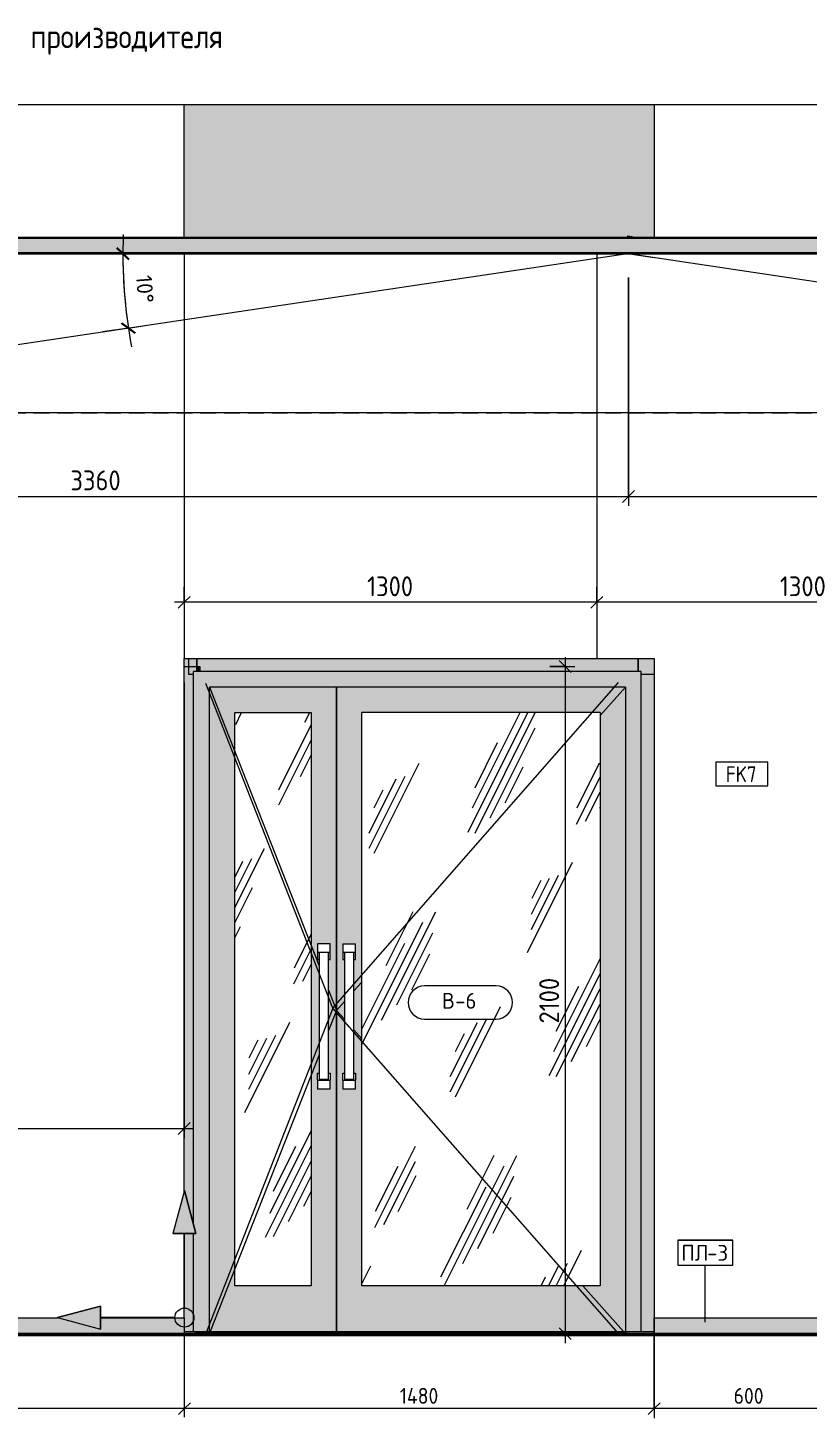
# Model space of a CAD drawing. Header units: millimetres. Extents: x 35124 to 170704, y -1987 to 12522.
# Drawn here: x 109980 to 112434, y 8134 to 12511 of the extents above; entities that cross this region are included whole.
import ezdxf

# ---------------------------------------------------------------- set-up
doc = ezdxf.new("R2010")
doc.units = ezdxf.units.MM
doc.linetypes.add('ADSK_Штрих_ш2 п1', pattern=[75, 50, -25])
for name, color, linetype, lineweight in [('A-ANNO-DIMS', 7, 'Continuous', 9), ('A-ANNO-DIMS-25', 7, 'Continuous', 9), ('A-CLNG', 7, 'Continuous', 9), ('A-DETL', 7, 'Continuous', 9), ('A-DETL-1', 7, 'ADSK_Штрих_ш2 п1', 9), ('A-DETL-GENF', 7, 'Continuous', 9), ('A-DOOR', 7, 'Continuous', 9), ('A-DOOR-IDEN', 7, 'Continuous', 9), ('A-FLOR', 7, 'Continuous', 9), ('A-GENM', 7, 'Continuous', 9), ('A-GENM-IDEN', 7, 'Continuous', 9), ('A-GLAZ-CWMG', 7, 'Continuous', 9), ('A-WALL-IDEN', 7, 'Continuous', 9), ('A-WALL-PATT', 7, 'Continuous', 9), ('G-ANNO-TEXT', 7, 'Continuous', 9), ('I-WALL', 7, 'Continuous', 9), ('Ограждение', 7, 'Continuous', 9), ('Поручни', 7, 'Continuous', 9)]:
    doc.layers.add(name, color=color, linetype=linetype, lineweight=lineweight)
for name, color, linetype, lineweight, true_color in [('A-CLNG-1', 7, 'Continuous', 9, 0x787878), ('A-CLNG-FNSH-1', 7, 'Continuous', 30, 0x3c3c3c), ('A-DOOR-GLAZ', 7, 'Continuous', 9, 0x8080ff), ('A-FLOR-FNSH-1', 7, 'Continuous', 30, 0x3c3c3c)]:
    doc.layers.add(name, color=color, linetype=linetype, lineweight=lineweight, true_color=true_color)
doc.styles.add('GOST Common_1', font='GOST_Common.ttf', dxfattribs={"height": 50})
doc.styles.add('GOST Common_2', font='GOST_Common.ttf', dxfattribs={"width": 0.9, "height": 50})
doc.styles.add('GOST Common_4', font='GOST_Common.ttf', dxfattribs={"width": 0.9, "height": 75})
doc.styles.add('ISOCPEUR_1', font='isocpeur.ttf', dxfattribs={"width": 0.9, "height": 62.5})
doc.styles.add('ISOCPEUR_2', font='isocpeur.ttf', dxfattribs={"width": 0.9, "height": 50})
doc.styles.add('ISOCPEUR_3', font='isocpeur.ttf', dxfattribs={"height": 50})
doc.dimstyles.new('ISO-2_0_0_9К_Средний_округл2', dxfattribs={"dimscale": 304.8, "dimtxt": 49.799059, "dimasz": 0.123031, "dimexe": 0.098425, "dimexo": 0, "dimgap": 0, "dimtad": 1, "dimdec": 0, "dimrnd": 10, "dimzin": 0, "dimdsep": 46, "dimtxsty": 'ISOCPEUR_2', "dimblk1": 'OBLIQUE', "dimblk2": 'OBLIQUE', "dimsah": 1, "dimcen": 0.09, "dimdle": 0.098425, "dimazin": 0, "dimtfac": 1, "dimtdec": 4, "dimtix": 1, "dimtmove": 0, "dimatfit": 3, "dimfxl": 1, "dimtvp": 1, "dimtolj": 1, "dimtzin": 0, "dimarcsym": 2})
doc.dimstyles.new('ISO-2_0_1_0K__СРЕДНИЙ', dxfattribs={"dimscale": 304.8, "dimtxt": 49.799059, "dimasz": 0.123031, "dimexe": 0.19685, "dimexo": 0.123031, "dimgap": 0.082021, "dimtad": 1, "dimdec": 3, "dimrnd": 0.001, "dimdsep": 46, "dimtxsty": 'ISOCPEUR_3', "dimblk1": 'OBLIQUE', "dimblk2": 'OBLIQUE', "dimsah": 1, "dimcen": 0.09, "dimdle": 0.19685, "dimadec": 0, "dimazin": 0, "dimtfac": 1, "dimtdec": 4, "dimtix": 1, "dimtmove": 0, "dimatfit": 3, "dimfxl": 1, "dimtvp": 1, "dimtolj": 1, "dimtzin": 0, "dimarcsym": 2})
doc.dimstyles.new('ISO-2_0_1_0K__СРЕДНИЙ_1', dxfattribs={"dimscale": 304.8, "dimtxt": 49.799059, "dimasz": 0.123031, "dimexe": 0.19685, "dimexo": 0.123031, "dimgap": 0.082021, "dimtad": 1, "dimdec": 3, "dimrnd": 0.001, "dimdsep": 46, "dimtxsty": 'ISOCPEUR_3', "dimblk1": 'OBLIQUE', "dimblk2": 'OBLIQUE', "dimsah": 1, "dimcen": 0.09, "dimdle": 0.19685, "dimadec": 0, "dimazin": 0, "dimtfac": 1, "dimtdec": 4, "dimtix": 1, "dimtmove": 0, "dimatfit": 3, "dimfxl": 1, "dimtvp": 1, "dimtolj": 1, "dimtzin": 0, "dimarcsym": 2})
doc.dimstyles.new('ISO-2_5_0_9К_БОЛЬШОЙ_1', dxfattribs={"dimscale": 304.8, "dimtxt": 62.248823, "dimasz": 0.123031, "dimexe": 0.098425, "dimexo": 0.246063, "dimgap": 0, "dimtad": 1, "dimdec": 0, "dimrnd": 10, "dimzin": 0, "dimdsep": 46, "dimtxsty": 'ISOCPEUR_1', "dimblk1": 'OBLIQUE', "dimblk2": 'OBLIQUE', "dimsah": 1, "dimcen": 0.09, "dimdle": 0.098425, "dimazin": 0, "dimtfac": 1, "dimtdec": 4, "dimtix": 1, "dimtmove": 0, "dimatfit": 3, "dimfxl": 1, "dimtvp": 1, "dimtolj": 1, "dimtzin": 0, "dimarcsym": 2})
pattern_1 = [(0, (115672, 8248.8), (0, 3050), []), (90, (115671.9, 8248.8), (-1300, 8e-14), [])]
pattern_2 = [(63.435, (63.5, 31.75), (-255.5833, 766.7475), [317.5, -190.5, 317.5, -190.5, -403.903]), (63.435, (63.5, 31.75), (-255.5833, 766.7475), [-1016, 127, -276.903]), (63.435, (47.6, 47.6), (-255.5833, 766.7475), [254, -317.5, 190.5, -190.5, -467.403]), (63.435, (47.6, 47.6), (-255.5833, 766.7475), [-952.5, 222.25, -245.153]), (63.435, (47.6, 95.25), (-255.5833, 766.7475), [190.5, -381, 127, -190.5, -530.903]), (63.435, (47.6, 95.25), (-255.5833, 766.7475), [-889, 285.75, -245.153]), (63.435, (95.25, 47.6), (-255.5833, 766.7475), [190.5, -381, 158.75, -6404.653]), (63.435, (142.9, 95.25), (-255.5833, 766.7475), [95.25, -476.25, 63.5, -6499.903]), (63.435, (63.5, 174.6), (-255.5833, 766.7475), [63.5, -476.25, 63.5, -254, -562.653]), (63.435, (63.5, 174.6), (-255.5833, 766.7475), [-857.25, 158.75, -403.903]), (63.435, (349.25, 127), (-255.5833, 766.7475), [317.5, -476.25, 381, -251.503]), (63.435, (349.25, 79.4), (-255.5833, 766.7475), [444.5, -317.5, 476.25, -188.003]), (63.435, (381, 95.25), (-255.5833, 766.7475), [508, -254, 381, -276.903]), (63.435, (428.6, 142.9), (-255.5833, 766.7475), [317.5, -444.5, 254, -403.903]), (63.435, (381, 238.1), (-255.5833, 766.7475), [158.75, -635, 190.5, -435.653]), (63.435, (476.25, 190.5), (-255.5833, 766.7475), [127, -635, 127, -530.903])]

# ---------------------------------------------------------------- blocks, each defined once
blk = doc.blocks.new('Прямоугольный импост - Импост структурный с накладкой - 160мм Темный-33326475-Развертка 3_19-1')
at = {"layer": 'A-GLAZ-CWMG'}
blk.add_hatch(color=256, dxfattribs=at).paths.add_polyline_path([(68794, 10485), (68804, 10485), (68804, 10500), (68794, 10500)])
for p, q in [((68754, 10500), (68804, 10500)), ((68804, 10500), (68804, 10485))]:
    blk.add_line(p, q, dxfattribs=at)
blk = doc.blocks.new('Дверь_Витражная_остекление_ - ВВ-6 остекление-32274838-Развертка 3_19-1')
at = {"layer": 'A-DOOR'}
blk.add_hatch(color=256, dxfattribs=at).paths.add_polyline_path([(70184, 8406.3), (70194, 8406.3), (70194, 10485), (68784, 10485), (68784, 8742), (68791.2, 8715), (68784, 8715), (68784.2, 8406.3), (68834, 8406.3), (68834, 10435), (70144, 10435), (70144, 8406.3)])
h = blk.add_hatch(color=256, dxfattribs=at)
h.paths.add_polyline_path([(69220.5, 8406.3), (69234, 8406.3), (69234, 10435), (68834, 10435), (68834, 8406.3), (69165.4, 8406.3)])
h.paths.add_polyline_path([(68914, 8550), (68914, 10355), (69154, 10355), (69154, 8550)])
h.paths.add_polyline_path([(69214, 9170), (69174, 9170), (69174, 9220), (69179, 9220), (69179, 9577.5), (69174, 9577.5), (69174, 9627.5), (69214, 9627.5), (69214, 9577.5), (69209, 9577.5), (69209, 9220), (69214, 9220), (69214, 9182.1)])
h = blk.add_hatch(color=256, dxfattribs=at)
h.paths.add_polyline_path([(69269.1, 8406.3), (70144, 8406.3), (70144, 10435), (69234, 10435), (69234, 8406.3), (69237.4, 8406.3)])
h.paths.add_polyline_path([(70064, 8550), (69314, 8550), (69314, 10355), (70064, 10355), (70064, 9363.8)])
h.paths.add_polyline_path([(69268.8, 9170), (69254, 9170), (69254, 9220), (69259, 9220), (69259, 9577.5), (69254, 9577.5), (69254, 9627.5), (69294, 9627.5), (69294, 9577.5), (69289, 9577.5), (69289, 9220), (69294, 9220), (69294, 9170), (69274, 9170)])
h = blk.add_hatch(dxfattribs=at)
h.set_pattern_fill('FP_21', color=256, style=0, pattern_type=2)
h.set_pattern_definition(pattern_2)
h.paths.add_polyline_path([(69154, 8550), (69154, 10355), (68914, 10355), (68914, 8550)])
h = blk.add_hatch(dxfattribs=at)
h.set_pattern_fill('FP_21', color=256, style=0, pattern_type=2)
h.set_pattern_definition(pattern_2)
h.paths.add_polyline_path([(70064, 8550), (70064, 10355), (69314, 10355), (69314, 8550), (69739.5, 8550)])
for p, q in [((68784, 8742), (68784, 10485)), ((70194, 10485), (68784, 10485)), ((70194, 8406.3), (70194, 10485)), ((68834, 8406.3), (68834, 10435)), ((69234, 10435), (68834, 10435)), ((68834, 10435), (69179, 9557.4)), ((70144, 10435), (69234, 10435)), ((69234, 8406.3), (69234, 10435)), ((69234, 10435), (69234, 8406.3)), ((70144, 10435), (70064, 10345.5)), ((70144, 10435), (70144, 8406.3)), ((68914, 8550), (68914, 10355)), ((68914, 10355), (69154, 10355)), ((69154, 10355), (69154, 8550)), ((69174, 9627.5), (69174, 9600)), ((69214, 9627.5), (69174, 9627.5)), ((69214, 9600), (69174, 9600)), ((69174, 9600), (69174, 9577.5)), ((69179, 9600), (69179, 9200)), ((69209, 9200), (69209, 9600)), ((69214, 9600), (69214, 9627.5)), ((69214, 9577.5), (69214, 9600)), ((69254, 9627.5), (69254, 9600)), ((69254, 9627.5), (69294, 9627.5)), ((69294, 9600), (69254, 9600)), ((69254, 9600), (69254, 9577.5)), ((69259, 9600), (69259, 9200)), ((69289, 9200), (69289, 9600)), ((69294, 9600), (69294, 9627.5)), ((69294, 9577.5), (69294, 9600)), ((69174, 9577.5), (69179, 9577.5)), ((69209, 9577.5), (69214, 9577.5)), ((69254, 9577.5), (69259, 9577.5)), ((69289, 9577.5), (69294, 9577.5)), ((69314, 9507), (69289, 9479)), ((69209, 9481.1), (69234, 9417.5)), ((69234, 9417.5), (69209, 9353.9)), ((69259, 9445.5), (69234, 9417.5)), ((69234, 9417.5), (69259, 9389.5)), ((69289, 9356), (69314, 9328)), ((69179, 9277.6), (68836.5, 8406.3)), ((69174, 9197.5), (69174, 9220)), ((69174, 9220), (69179, 9220)), ((69174, 9197.5), (69174, 9170)), ((69174, 9197.5), (69214, 9197.5)), ((69209, 9200), (69179, 9200)), ((69209, 9220), (69214, 9220)), ((69214, 9220), (69214, 9197.5)), ((69214, 9170), (69214, 9197.5)), ((69254, 9197.5), (69254, 9220)), ((69254, 9220), (69259, 9220)), ((69254, 9197.5), (69254, 9170)), ((69254, 9197.5), (69294, 9197.5)), ((69289, 9200), (69259, 9200)), ((69289, 9220), (69294, 9220)), ((69294, 9220), (69294, 9197.5)), ((69294, 9170), (69294, 9197.5)), ((69214, 9170), (69174, 9170)), ((69294, 9170), (69254, 9170)), ((68784, 8406.3), (68784, 8715)), ((69154, 8550), (68914, 8550)), ((70009.8, 8550), (70138.3, 8406.3))]:
    blk.add_line(p, q, dxfattribs=at)
at = {"layer": 'A-DOOR-GLAZ'}
for p, q in [((70064, 10355), (69314, 10355)), ((69314, 8550), (69314, 10355)), ((70064, 10355), (70064, 8550)), ((70064, 8550), (69314, 8550))]:
    blk.add_line(p, q, dxfattribs=at)
blk = doc.blocks.new('Прямоугольный импост - Импост структурный с накладкой - 160мм Темный-33326474-Развертка 3_19-1')
at = {"layer": 'A-GLAZ-CWMG'}
blk.add_hatch(color=256, dxfattribs=at).paths.add_polyline_path([(69739.5, 10485), (70184, 10485), (70184, 10525), (68794, 10525), (68794, 10500), (68804, 10500), (68804, 10485), (69314, 10485)])
for p, q in [((68769, 10475), (68769, 10525)), ((68784, 10475), (68769, 10475)), ((70234, 10475), (70194, 10475))]:
    blk.add_line(p, q, dxfattribs=at)
blk = doc.blocks.new('Прямоугольный импост - Импост структурный с накладкой - 160мм Темный-33326241-Развертка 3_19-1')
at = {"layer": 'A-GLAZ-CWMG'}
h = blk.add_hatch(color=256, dxfattribs=at)
h.paths.add_polyline_path([(68762.2, 8406.3), (68784, 8406.3), (68784, 8715), (68754, 8715), (68754, 8406.3)])
h.paths.add_polyline_path([(68784, 8742), (68784, 10485), (68794, 10485), (68794, 10525), (68754, 10525), (68754, 8846.5), (68755, 8850.3)])
blk.add_line((68794, 10525), (68794, 10485), dxfattribs=at)
blk = doc.blocks.new('Прямоугольный импост - Импост структурный с накладкой - 160мм Темный-33326242-Развертка 3_19-1')
at = {"layer": 'A-GLAZ-CWMG'}
blk.add_hatch(color=256, dxfattribs=at).paths.add_polyline_path([(70227, 8406.3), (70234, 8406.3), (70234, 10525), (70184, 10525), (70184, 10485), (70194, 10485), (70194, 8406.3)])
blk.add_line((70184, 10485), (70184, 10525), dxfattribs=at)
blk = doc.blocks.new('Прямоугольный импост - Импост структурный с накладкой - 160мм Темный-32274837-Развертка 3_19-1')
at = {"layer": 'A-GLAZ-CWMG'}
for p, q in [((68794, 10485), (68794, 10525)), ((70184, 10525), (70184, 10485))]:
    blk.add_line(p, q, dxfattribs=at)
blk = doc.blocks.new('Ограждение - Ограждение-32882185-Развертка 3_19-1')
at = {"layer": 'Ограждение'}
blk.add_hatch(color=256, dxfattribs=at).paths.add_polyline_path([(70147, 8400), (70234, 8400), (70234, 8406.3), (68754, 8406.3), (68754, 8400), (68788, 8400), (68788, 8402), (70147, 8402)])
at = {"layer": 'Поручни'}
blk.add_line((68754, 8406.3), (70234, 8406.3), dxfattribs=at)
blk = doc.blocks.new('Плинтус - Плинтус темный _ст_школа_-33365307-Развертка 3_19-1')
at = {"layer": 'A-GENM'}
blk.add_hatch(color=256, dxfattribs=at).paths.add_polyline_path([(68450, 8400), (68754, 8400.3), (68754, 8450), (68490.2, 8450), (68490.2, 8414), (68355, 8450), (66796, 8450), (66796, 8400), (67443.3, 8400)])
for p, q in [((66796, 8450), (68356, 8450)), ((68490.2, 8450), (68754, 8450)), ((68754, 8450), (68754, 8400))]:
    blk.add_line(p, q, dxfattribs=at)
blk = doc.blocks.new('Плинтус - Плинтус темный _ст_школа_-33365442-Развертка 3_19-1')
at = {"layer": 'A-GENM'}
blk.add_hatch(color=256, dxfattribs=at).paths.add_polyline_path([(70234.3, 8400), (70829.3, 8400), (70829.3, 8450), (70234.3, 8450)])
for p, q in [((70234.3, 8450), (70829.3, 8450)), ((70234.3, 8400), (70234.3, 8450)), ((70829.3, 8450), (70829.3, 8400))]:
    blk.add_line(p, q, dxfattribs=at)
blk = doc.blocks.new('Начало раскладки_красным - Начало раскладки_красным-26113037-Развертка 3_19-1')
at = {"layer": 'A-DETL-GENF'}
for points in [[(68754, 8715), (68791.2, 8715), (68755, 8850.3), (68718.8, 8715)], [(68490.2, 8414), (68490.2, 8486.5), (68355, 8450.3), (68450, 8424.8)]]:
    blk.add_hatch(color=256, dxfattribs=at).paths.add_polyline_path(points)
for p, q in [((68755, 8850.3), (68718.8, 8715)), ((68755, 8850.3), (68718.8, 8715)), ((68791.2, 8715), (68755, 8850.3)), ((68755, 8850.3), (68791.2, 8715)), ((68718.8, 8715), (68791.2, 8715)), ((68791.2, 8715), (68718.8, 8715)), ((68755, 8480.3), (68755, 8715)), ((68490.2, 8486.5), (68355, 8450.3)), ((68355, 8450.3), (68490.2, 8486.5)), ((68355, 8450.3), (68490.2, 8414)), ((68355, 8450.3), (68490.2, 8414)), ((68490.2, 8414), (68490.2, 8486.5)), ((68490.2, 8486.5), (68490.2, 8414)), ((68725, 8450.3), (68490.2, 8450.3))]:
    blk.add_line(p, q, dxfattribs=at)
blk.add_circle((68755, 8450.3), 30, dxfattribs=at)
blk = doc.blocks.new('DIMBLOCK24-Развертка 3_19-1')
at = {"layer": 'A-ANNO-DIMS-25'}
for p, q in [((111952.3, 8400), (111952.3, 8133.8)), ((111952.3, 8163.8), (111952.3, 8400)), ((112547.9, 8400), (112547.9, 8133.8)), ((112547.9, 8163.8), (112547.9, 8400)), ((112547.9, 8163.8), (111952.3, 8163.8))]:
    blk.add_line(p, q, dxfattribs=at)
at = {"layer": 'A-ANNO-DIMS-25', "lineweight": 20}
for p, q in [((111952.3, 8163.8), (111933.5, 8145)), ((111952.3, 8163.8), (111971, 8182.5)), ((112547.9, 8163.8), (112529.2, 8145)), ((112547.9, 8163.8), (112566.7, 8182.5))]:
    blk.add_line(p, q, dxfattribs=at)
at = {"layer": 'A-ANNO-DIMS-25', "color": 0, "insert": (112202.7, 8229.1), "char_height": 50, "width": 113.772, "attachment_point": 1, "line_spacing_factor": 1.149209, "style": 'ISOCPEUR_2'}
blk.add_mtext('600', dxfattribs=at)
blk = doc.blocks.new('_Oblique')
at = {"color": 0, "linetype": 'ByBlock', "lineweight": -2}
blk.add_line((-0.5, -0.5), (0.5, 0.5), dxfattribs=at)
blk = doc.blocks.new('DIMBLOCK25-Развертка 3_19-1')
at = {"layer": 'A-ANNO-DIMS-25'}
for p, q in [((110472.9, 8163.8), (110472.9, 8395)), ((111952.3, 8400), (111952.3, 8133.8)), ((111952.3, 8163.8), (111952.3, 8400)), ((110472.9, 8137.3), (110472.9, 8193.8)), ((111952.3, 8163.8), (110472.9, 8163.8))]:
    blk.add_line(p, q, dxfattribs=at)
at = {"layer": 'A-ANNO-DIMS-25', "lineweight": 20}
for p, q in [((110472.9, 8163.8), (110454.2, 8145)), ((110472.9, 8163.8), (110491.7, 8182.5)), ((111952.3, 8163.8), (111933.5, 8145)), ((111952.3, 8163.8), (111971, 8182.5))]:
    blk.add_line(p, q, dxfattribs=at)
at = {"layer": 'A-ANNO-DIMS-25', "color": 0, "insert": (111151.3, 8229.1), "char_height": 50, "width": 147.099, "attachment_point": 1, "line_spacing_factor": 1.149209, "style": 'ISOCPEUR_2'}
blk.add_mtext('1480', dxfattribs=at)
blk = doc.blocks.new('DIMBLOCK26-Развертка 3_19-1')
at = {"layer": 'A-ANNO-DIMS-25'}
for p, q in [((108508.9, 8400), (108508.9, 8133.8)), ((108508.9, 8163.8), (108508.9, 8400)), ((110472.9, 8163.8), (110472.9, 8395)), ((110472.9, 8137.3), (110472.9, 8193.8)), ((110472.9, 8163.8), (108508.9, 8163.8))]:
    blk.add_line(p, q, dxfattribs=at)
at = {"layer": 'A-ANNO-DIMS-25', "lineweight": 20}
for p, q in [((108508.9, 8163.8), (108490.2, 8145)), ((108508.9, 8163.8), (108527.7, 8182.5)), ((110472.9, 8163.8), (110454.2, 8145)), ((110472.9, 8163.8), (110491.7, 8182.5))]:
    blk.add_line(p, q, dxfattribs=at)
at = {"layer": 'A-ANNO-DIMS-25', "color": 0, "insert": (109432, 8229.1), "char_height": 50, "width": 141.353, "attachment_point": 1, "line_spacing_factor": 1.149209, "style": 'ISOCPEUR_2'}
blk.add_mtext('1960', dxfattribs=at)
blk = doc.blocks.new('М_стена_0001 - Типоразмер_без рамки-25382661-Развертка 3_19-1')
at = {"layer": 'A-WALL-IDEN'}
for p, q in [((44631.9, 10223.3), (44468.7, 10223.3)), ((44468.7, 10223.3), (44468.7, 10148.3)), ((44631.9, 10148.3), (44631.9, 10223.3)), ((44468.7, 10148.3), (44631.9, 10148.3))]:
    blk.add_line(p, q, dxfattribs=at)
blk = doc.blocks.new('М_двери - Типоразмер_рамка-25223575-Развертка 3_19-1')
at = {"layer": 'A-DOOR-IDEN'}
for p, q in [((56210.2, 9717), (55985.4, 9717)), ((55985.4, 9613), (56210.2, 9613))]:
    blk.add_line(p, q, dxfattribs=at)
for centre, start, end in [((55985.4, 9665), 90, 270), ((56210.2, 9665), 270, 90)]:
    blk.add_arc(centre, 52, start, end, dxfattribs=at)
blk = doc.blocks.new('DIMBLOCK40-Развертка 3_19-1')
at = {"layer": 'A-ANNO-DIMS-25', "lineweight": 30}
for p, q in [((110279, 11800), (110260.2, 11818.8)), ((110279, 11800), (110297.7, 11781.2)), ((110296.4, 11565.6), (110275, 11581.4)), ((110296.4, 11565.6), (110317.7, 11549.9))]:
    blk.add_line(p, q, dxfattribs=at)
at = {"layer": 'A-ANNO-DIMS-25'}
for p, q in [((110279, 11800), (110196.5, 11800)), ((110279, 11800), (110279, 11800)), ((110279, 11800), (110339, 11800)), ((110296.4, 11565.6), (110214.8, 11553.5)), ((110296.4, 11565.6), (110355.7, 11574.5))]:
    blk.add_line(p, q, dxfattribs=at)
for start, end in [(177.8378, 190.6387), (180, 188.4765)]:
    blk.add_arc((111868.9, 11800), 1589.9, start, end, dxfattribs=at)
at = {"layer": 'A-ANNO-DIMS-25', "color": 0, "insert": (110370.1, 11734.1), "char_height": 50, "width": 108.026, "attachment_point": 1, "rotation": 274.2382, "line_spacing_factor": 1.149209, "style": 'ISOCPEUR_3'}
blk.add_mtext('10°', dxfattribs=at)
blk = doc.blocks.new('DIMBLOCK41-Развертка 3_19-1')
at = {"layer": 'A-ANNO-DIMS-25', "lineweight": 30}
for p, q in [((113317.8, 11800), (113299, 11818.8)), ((113317.8, 11800), (113336.5, 11781.2)), ((113302, 11586.8), (113286.2, 11608.1)), ((113302, 11586.8), (113317.8, 11565.5))]:
    blk.add_line(p, q, dxfattribs=at)
at = {"layer": 'A-ANNO-DIMS-25'}
for p, q in [((113317.8, 11800), (113257.8, 11800)), ((113317.8, 11800), (113400.3, 11800)), ((113302, 11586.8), (113242.6, 11595.6)), ((113302, 11586.8), (113302, 11586.8)), ((113302, 11586.8), (113383.6, 11574.6))]:
    blk.add_line(p, q, dxfattribs=at)
for start, end in [(349.1467, 2.3768), (351.5235, 360)]:
    blk.add_arc((111871.4, 11800), 1446.4, start, end, dxfattribs=at)
at = {"layer": 'A-ANNO-DIMS-25', "color": 0, "insert": (113220.4, 11654.9), "char_height": 50, "width": 108.026, "attachment_point": 1, "rotation": 85.7618, "line_spacing_factor": 1.149209, "style": 'ISOCPEUR_3'}
blk.add_mtext('10°', dxfattribs=at)
blk = doc.blocks.new('DIMBLOCK44-Развертка 3_19-1')
at = {"layer": 'A-ANNO-DIMS-25', "lineweight": 20}
for p, q in [((111672.1, 10500), (111653.4, 10518.8)), ((111672.1, 10500), (111690.9, 10481.2)), ((111672.1, 8400), (111653.4, 8418.7)), ((111672.1, 8400), (111690.9, 8381.2))]:
    blk.add_line(p, q, dxfattribs=at)
at = {"layer": 'A-ANNO-DIMS-25'}
for p, q in [((111672.1, 10530), (111672.1, 8370)), ((111623.7, 10500), (111702.1, 10500)), ((111672.1, 10500), (111623.7, 10500)), ((111623.7, 8400), (111702.1, 8400)), ((111672.1, 8400), (111623.7, 8400))]:
    blk.add_line(p, q, dxfattribs=at)
at = {"layer": 'A-ANNO-DIMS-25', "color": 0, "insert": (111590.5, 9376.4), "char_height": 62.5, "width": 176.691, "attachment_point": 1, "rotation": 90, "line_spacing_factor": 1.149209, "style": 'ISOCPEUR_1'}
blk.add_mtext('2100', dxfattribs=at)
blk = doc.blocks.new('DIMBLOCK48-Развертка 3_19-1')
at = {"layer": 'A-ANNO-DIMS-25'}
for p, q in [((110471.9, 10450), (110471.9, 9015.5)), ((110471.9, 9045.5), (110471.9, 10450)), ((109171.9, 8997), (109171.9, 9075.5)), ((109171.9, 9045.5), (110501.9, 9045.5)), ((109171.9, 9045.5), (109171.9, 8997))]:
    blk.add_line(p, q, dxfattribs=at)
at = {"layer": 'A-ANNO-DIMS-25', "lineweight": 20}
for p, q in [((109171.9, 9045.5), (109190.7, 9064.2)), ((110471.9, 9045.5), (110490.7, 9064.2)), ((109171.9, 9045.5), (109153.2, 9026.7)), ((110471.9, 9045.5), (110453.2, 9026.7))]:
    blk.add_line(p, q, dxfattribs=at)
at = {"layer": 'A-ANNO-DIMS-25', "color": 0, "insert": (109748.3, 9127.1), "char_height": 62.5, "width": 176.691, "attachment_point": 1, "line_spacing_factor": 1.149209, "style": 'ISOCPEUR_1'}
blk.add_mtext('1300', dxfattribs=at)
blk = doc.blocks.new('DIMBLOCK51-Развертка 3_19-1')
at = {"layer": 'A-ANNO-DIMS-25'}
for p, q in [((111871.4, 11725), (111871.4, 11005.7)), ((111871.4, 11035.7), (111871.4, 11725)), ((108483.9, 11035.7), (111871.4, 11035.7)), ((108513.9, 10987.2), (108513.9, 11065.7)), ((108513.9, 11035.7), (108513.9, 10987.2))]:
    blk.add_line(p, q, dxfattribs=at)
at = {"layer": 'A-ANNO-DIMS-25', "lineweight": 20}
for p, q in [((108513.9, 11035.7), (108495.2, 11017)), ((108513.9, 11035.7), (108532.7, 11054.5)), ((111871.4, 11035.7), (111852.7, 11017)), ((111871.4, 11035.7), (111890.2, 11054.5))]:
    blk.add_line(p, q, dxfattribs=at)
at = {"layer": 'A-ANNO-DIMS-25', "color": 0, "insert": (110113.7, 11117.4), "char_height": 62.5, "width": 189.619, "attachment_point": 1, "line_spacing_factor": 1.149209, "style": 'ISOCPEUR_1'}
blk.add_mtext('3360', dxfattribs=at)
blk = doc.blocks.new('DIMBLOCK52-Развертка 3_19-1')
at = {"layer": 'A-ANNO-DIMS-25'}
for p, q in [((111871.4, 11725), (111871.4, 11005.7)), ((111871.4, 11035.7), (111871.4, 11725)), ((111871.4, 11035.7), (115251.9, 11035.7)), ((115221.9, 10987.2), (115221.9, 11065.7)), ((115221.9, 11035.7), (115221.9, 10987.2))]:
    blk.add_line(p, q, dxfattribs=at)
at = {"layer": 'A-ANNO-DIMS-25', "lineweight": 20}
for p, q in [((111871.4, 11035.7), (111852.7, 11017)), ((111871.4, 11035.7), (111890.2, 11054.5)), ((115221.9, 11035.7), (115203.2, 11017)), ((115221.9, 11035.7), (115240.7, 11054.5))]:
    blk.add_line(p, q, dxfattribs=at)
at = {"layer": 'A-ANNO-DIMS-25', "color": 0, "insert": (113467.7, 11117.4), "char_height": 62.5, "width": 189.619, "attachment_point": 1, "line_spacing_factor": 1.149209, "style": 'ISOCPEUR_1'}
blk.add_mtext('3350', dxfattribs=at)
blk = doc.blocks.new('Mark Reiling - Mark Reiling-26174330-Развертка 3_19-1')
at = {"layer": 'A-GENM-IDEN'}
for p, q in [((50680.2, 8699), (50680.2, 8620.1)), ((50680.2, 8699), (50853.7, 8699)), ((50853.7, 8699), (50680.2, 8699)), ((50680.2, 8699), (50680.2, 8620.1)), ((50853.7, 8620.1), (50853.7, 8699)), ((50853.7, 8620.1), (50853.7, 8699)), ((50680.2, 8620.1), (50853.7, 8620.1)), ((50680.2, 8620.1), (50853.7, 8620.1))]:
    blk.add_line(p, q, dxfattribs=at)
blk = doc.blocks.new('DIMBLOCK55-Развертка 3_19-1')
at = {"layer": 'A-ANNO-DIMS-25'}
for p, q in [((111771.9, 10750.8), (111771.9, 10672.3)), ((111771.9, 10702.3), (111771.9, 10750.8)), ((113071.9, 10750.8), (113071.9, 10672.3)), ((113071.9, 10702.3), (113071.9, 10750.8)), ((113071.9, 10702.3), (111771.9, 10702.3))]:
    blk.add_line(p, q, dxfattribs=at)
at = {"layer": 'A-ANNO-DIMS-25', "lineweight": 20}
for p, q in [((111771.9, 10702.3), (111753.2, 10683.6)), ((111771.9, 10702.3), (111790.7, 10721.1)), ((113071.9, 10702.3), (113053.2, 10683.6)), ((113071.9, 10702.3), (113090.7, 10721.1))]:
    blk.add_line(p, q, dxfattribs=at)
at = {"layer": 'A-ANNO-DIMS-25', "color": 0, "insert": (112348.3, 10784), "char_height": 62.5, "width": 176.691, "attachment_point": 1, "line_spacing_factor": 1.149209, "style": 'ISOCPEUR_1'}
blk.add_mtext('1300', dxfattribs=at)
blk = doc.blocks.new('DIMBLOCK56-Развертка 3_19-1')
at = {"layer": 'A-ANNO-DIMS-25'}
for p, q in [((110471.9, 10750.8), (110471.9, 10672.3)), ((110471.9, 10702.3), (110471.9, 10750.8)), ((111771.9, 10750.8), (111771.9, 10672.3)), ((111771.9, 10702.3), (111771.9, 10750.8)), ((111771.9, 10702.3), (110441.9, 10702.3))]:
    blk.add_line(p, q, dxfattribs=at)
at = {"layer": 'A-ANNO-DIMS-25', "lineweight": 20}
for p, q in [((110471.9, 10702.3), (110453.2, 10683.6)), ((110471.9, 10702.3), (110490.7, 10721.1)), ((111771.9, 10702.3), (111753.2, 10683.6)), ((111771.9, 10702.3), (111790.7, 10721.1))]:
    blk.add_line(p, q, dxfattribs=at)
at = {"layer": 'A-ANNO-DIMS-25', "color": 0, "insert": (111048.3, 10784), "char_height": 62.5, "width": 176.691, "attachment_point": 1, "line_spacing_factor": 1.149209, "style": 'ISOCPEUR_1'}
blk.add_mtext('1300', dxfattribs=at)

msp = doc.modelspace()

# ---------------------------------------------------------------- hatches: boundary and pattern name
at = {"layer": 'A-CLNG'}
h = msp.add_hatch(color=256, dxfattribs=at)
h.paths.add_polyline_path([(115226.4187, 11287.4187), (115226.4187, 11300), (114105.6021, 11467.0368), (115221.9114, 11288.141)])
h.paths.add_polyline_path([(111905.5, 11850), (111867.9114, 11856.0238), (111867.9114, 11850)])
at = {"layer": 'A-CLNG-1'}
h = msp.add_hatch(color=256, dxfattribs=at)
h.paths.add_polyline_path([(115237.9115, 11800), (117176.9114, 11800.2423), (117176.9114, 11850), (115237.9115, 11850)])
h.paths.add_polyline_path([(107438.9658, 11800), (115237.9115, 11800), (115237.9115, 11850), (80478.9114, 11850), (80478.9114, 11800), (106864.9004, 11800)])
at = {"layer": 'A-FLOR'}
for points in [[(110639.0732, 8400), (110853.2974, 8400), (110853.2974, 8402), (110505.9115, 8402), (110505.9115, 8400), (110638.2775, 8400)], [(111172.4212, 8400), (111864.9507, 8400), (111864.9507, 8402), (110853.2974, 8402), (110853.2974, 8400), (111095.7057, 8400)]]:
    msp.add_hatch(color=256, dxfattribs=at).paths.add_polyline_path(points)
at = {"layer": 'A-WALL-PATT'}
h = msp.add_hatch(dxfattribs=at)
h.set_pattern_fill('FP_22', color=256, style=0, pattern_type=2)
h.set_pattern_definition(pattern_1)
h.paths.add_polyline_path([(108513.9115, 11300), (111867.9114, 11800), (108513.9115, 11800), (108513.9115, 11301.638)])
h = msp.add_hatch(dxfattribs=at)
h.set_pattern_fill('FP_18', color=256, style=0, pattern_type=2)
h.set_pattern_definition(pattern_1)
h.paths.add_polyline_path([(110471.9115, 8450), (110471.9115, 8715.0316), (110436.6768, 8715.0316), (110471.9115, 8846.5291), (110471.9115, 10525), (111951.9115, 10525), (111951.9115, 11787.3323), (111867.9114, 11799.851), (108513.9115, 11300), (108513.9115, 8850.2612), (108550.1461, 8715.0316), (108513.9115, 8715.0316), (108513.9115, 8450), (110072.9115, 8450.2612), (110208.1411, 8486.4959), (110208.1411, 8450), (110436.6768, 8450)])
h = msp.add_hatch(dxfattribs=at)
h.set_pattern_fill('FP_23', color=256, style=0, pattern_type=2)
h.set_pattern_definition([(0, (105272, 8248.8), (0, 3050), []), (90, (105271.9, 8248.8), (-1300, 8e-14), [])])
h.paths.add_polyline_path([(115226.4187, 11300), (115226.4187, 11800), (111871.4188, 11800), (115221.9114, 11300.6717)])
h = msp.add_hatch(dxfattribs=at)
h.set_pattern_fill('FP_24', color=256, style=0, pattern_type=2)
h.set_pattern_definition([(0, (114372, 8248.8), (0, 3050), []), (90, (114371.9, 8248.8), (-1300, 8e-14), [])])
h.paths.add_polyline_path([(111951.9115, 8400), (111952.2614, 8400), (111952.2614, 8450), (112547.2614, 8450), (112547.2614, 8400), (112547.9114, 8400), (112547.9114, 10525), (115221.9114, 10525), (115221.9114, 11288.141), (114105.6021, 11467.0368), (111951.9115, 11788.0041), (111951.9115, 9363.7841)])
at = {"layer": 'I-WALL'}
h = msp.add_hatch(color=256, dxfattribs=at)
h.paths.add_polyline_path([(115221.9114, 10525), (115226.4187, 10525), (115226.4187, 11287.4187), (115221.9114, 11288.141), (115221.9114, 10544.3358)])
h.paths.add_polyline_path([(111951.9115, 11787.3323), (111951.9115, 11788.0041), (111871.4188, 11800), (111867.9114, 11799.851), (111871.4188, 11799.3283)])
h.paths.add_polyline_path([(115237.9114, 11850), (115237.9114, 12270), (112547.9114, 12270), (112547.9114, 11850), (115227.9114, 11850)])
h.paths.add_polyline_path([(111101.4382, 11850), (111867.9114, 11850), (111867.9114, 11856.0238), (111905.5, 11850), (111951.9115, 11850), (111951.9115, 12270), (110471.9115, 12270), (110471.9115, 11850)])

# ---------------------------------------------------------------- linework, layer by layer
at = {"layer": 'A-CLNG'}
for q in [(111905.5, 11850), (111867.9114, 11850)]:
    msp.add_line((111867.9114, 11856.0238), q, dxfattribs=at)
at = {"layer": 'A-CLNG-FNSH-1'}
for p, q in [((117176.9114, 11850), (80478.9114, 11850)), ((117176.9114, 11801), (80478.9114, 11801)), ((80478.9114, 11800), (117176.9114, 11800))]:
    msp.add_line(p, q, dxfattribs=at)
at = {"layer": 'A-DETL'}
for p, q in [((110939.9114, 9425), (110539.9114, 10446.4594)), ((110939.9114, 9425), (111839.9114, 10450)), ((110939.9114, 9425), (110539.9114, 8400)), ((111839.9114, 8400), (110939.9114, 9425))]:
    msp.add_line(p, q, dxfattribs=at)
at = {"layer": 'A-DETL-1'}
msp.add_line((108497.9115, 11298.8077), (115297.9115, 11298.8077), dxfattribs=at)
at = {"layer": 'A-FLOR'}
for p, q in [((80457.8951, 12270), (117198.0764, 12270)), ((117177.9114, 8400), (80457.8951, 8400)), ((110505.9115, 8402), (111864.9507, 8402)), ((110505.9115, 8400), (110505.9115, 8402)), ((110853.2974, 8402), (110853.2974, 8400)), ((111864.9507, 8402), (111864.9507, 8400))]:
    msp.add_line(p, q, dxfattribs=at)
at = {"layer": 'A-FLOR-FNSH-1'}
msp.add_line((80457.9114, 8395), (117198.0764, 8395), dxfattribs=at)
at = {"layer": 'A-GENM-IDEN'}
msp.add_line((112113.1817, 8435.5931), (112113.1817, 8614.4109), dxfattribs=at)
at = {"layer": 'I-WALL'}
for p, q in [((110471.9115, 11850), (110471.9115, 12270)), ((111951.9115, 12270), (111951.9115, 11850)), ((108513.9115, 11300), (111868.9114, 11800)), ((111951.9115, 11787.3323), (111867.9114, 11799.851)), ((111871.4188, 11800), (115226.4187, 11300)), ((111951.9115, 11788.0041), (111951.9115, 11787.3323)), ((110471.9115, 8846.5291), (110471.9115, 10525)), ((110471.9115, 10525), (111951.9115, 10525)), ((111951.9115, 10525), (111951.9115, 8400)), ((110471.9115, 8450), (110471.9115, 8715.0316))]:
    msp.add_line(p, q, dxfattribs=at)

# ---------------------------------------------------------------- block references
at = {"layer": 'A-DETL-GENF'}
msp.add_blockref('Начало раскладки_красным - Начало раскладки_красным-26113037-Развертка 3_19-1', (41717.9115, 0), dxfattribs=at)
at = {"layer": 'A-DOOR'}
msp.add_blockref('Дверь_Витражная_остекление_ - ВВ-6 остекление-32274838-Развертка 3_19-1', (41717.9115, 0), dxfattribs=at)
at = {"layer": 'A-DOOR-IDEN'}
msp.add_blockref('М_двери - Типоразмер_рамка-25223575-Развертка 3_19-1', (55244.0979, -222.5), dxfattribs=at)
at = {"layer": 'A-GENM'}
for name in ['Плинтус - Плинтус темный _ст_школа_-33365307-Развертка 3_19-1', 'Плинтус - Плинтус темный _ст_школа_-33365442-Развертка 3_19-1']:
    msp.add_blockref(name, (41717.9115, 0), dxfattribs=at)
at = {"layer": 'A-GENM-IDEN'}
msp.add_blockref('Mark Reiling - Mark Reiling-26174330-Развертка 3_19-1', (61346.2749, -4.6814), dxfattribs=at)
at = {"layer": 'A-GLAZ-CWMG'}
for name in ['Прямоугольный импост - Импост структурный с накладкой - 160мм Темный-33326241-Развертка 3_19-1', 'Прямоугольный импост - Импост структурный с накладкой - 160мм Темный-33326474-Развертка 3_19-1', 'Прямоугольный импост - Импост структурный с накладкой - 160мм Темный-32274837-Развертка 3_19-1', 'Прямоугольный импост - Импост структурный с накладкой - 160мм Темный-33326242-Развертка 3_19-1', 'Прямоугольный импост - Импост структурный с накладкой - 160мм Темный-33326475-Развертка 3_19-1']:
    msp.add_blockref(name, (41717.9115, 0), dxfattribs=at)
at = {"layer": 'A-WALL-IDEN'}
msp.add_blockref('М_стена_0001 - Типоразмер_без рамки-25382661-Развертка 3_19-1', (67678.0364, -23.8421), dxfattribs=at)
at = {"layer": 'Поручни'}
msp.add_blockref('Ограждение - Ограждение-32882185-Развертка 3_19-1', (41717.9115, 0), dxfattribs=at)

# ---------------------------------------------------------------- texts
at = {"layer": 'A-DOOR-IDEN', "char_height": 50, "attachment_point": 1, "style": 'GOST Common_1'}
for s, insert, width in [('\\fGOST Common|b0|i0|c204|p34|;В', (111284.2255, 9472.808), 50.105469), ('-6', (111325.5666, 9472.808), 88.185625)]:
    msp.add_mtext(s, dxfattribs=dict(at, insert=insert, width=width))
at = {"layer": 'A-GENM-IDEN', "char_height": 50, "attachment_point": 1, "style": 'GOST Common_1'}
for s, insert, width in [('ПЛ', (112038.0336, 8679.3041), 98.206719), ('-3', (112119.0622, 8679.3041), 86.181406)]:
    msp.add_mtext(s, dxfattribs=dict(at, insert=insert, width=width))
at = {"layer": 'A-WALL-IDEN', "insert": (112178.2902, 10185.8835), "char_height": 50, "width": 124.461984, "attachment_point": 1, "style": 'GOST Common_2'}
msp.add_mtext('FK7', dxfattribs=at)
at = {"layer": 'G-ANNO-TEXT', "insert": (109988.3439, 12521.6596), "char_height": 75, "width": 770.221266, "attachment_point": 1, "style": 'GOST Common_4'}
msp.add_mtext('производителя', dxfattribs=at)

# ---------------------------------------------------------------- dimensions: what is measured, and where the dimension line sits
at = {"layer": 'A-ANNO-DIMS'}
for base, center, p1, p2, dimstyle, override, picture, middle in [((110280.9179, 11721.6259), (111868.9114, 11800), (110158.985, 11800), (110177.6635, 11547.9511), 'ISO-2_0_1_0K__СРЕДНИЙ', {"dimpost": '<>', "dimfxl": 252.740024}, 'DIMBLOCK40-Развертка 3_19-1', (110333.1962, 11686.1936)), ((113310.7592, 11657.5782), (111871.4188, 11800), (113420.678, 11569.1119), (113437.7883, 11800), 'ISO-2_0_1_0K__СРЕДНИЙ_1', {"dimpost": '<>', "dimfxl": 231.521248}, 'DIMBLOCK41-Развертка 3_19-1', (113263.9698, 11696.803))]:
    dim = msp.add_angular_dim_3p(base=base, center=center, p1=p1, p2=p2, dimstyle=dimstyle, override=override, dxfattribs=at)
    dim.commit()
    dim.dimension.update_dxf_attribs({"geometry": picture, "text_midpoint": middle})
for base, p1, p2, dimstyle, override, picture, middle in [((111871.4188, 11035.7226), (108513.9115, 11062.2391), (111871.4188, 11800), 'ISO-2_5_0_9К_БОЛЬШОЙ_1', {"dimpost": '<>', "dimfxl": 3437.607649}, 'DIMBLOCK51-Развертка 3_19-1', (110192.6651, 11066.9726)), ((115221.9114, 11035.7226), (111871.4188, 11800), (115221.9114, 11062.2391), 'ISO-2_5_0_9К_БОЛЬШОЙ_1', {"dimpost": '<>', "dimfxl": 3430.756818}, 'DIMBLOCK52-Развертка 3_19-1', (113546.6651, 11066.9726)), ((110471.9115, 10702.3473), (111771.9115, 10675.8308), (110471.9115, 10675.8308), 'ISO-2_5_0_9К_БОЛЬШОЙ_1', {"dimpost": '<>', "dimfxl": 1300}, 'DIMBLOCK56-Развертка 3_19-1', (111121.9115, 10733.5973)), ((111771.9115, 10702.3473), (113071.9115, 10675.8308), (111771.9115, 10675.8308), 'ISO-2_5_0_9К_БОЛЬШОЙ_1', {"dimpost": '<>', "dimfxl": 1300}, 'DIMBLOCK55-Развертка 3_19-1', (112421.9115, 10733.5973)), ((110471.9115, 9045.487), (109171.9115, 9072.0035), (110471.9115, 10525), 'ISO-2_5_0_9К_БОЛЬШОЙ_1', {"dimpost": '<>', "dimfxl": 1949.666344}, 'DIMBLOCK48-Развертка 3_19-1', (109821.9115, 9076.737)), ((108508.9115, 8163.7973), (110472.9115, 8137.2808), (108508.9115, 8400), 'ISO-2_0_0_9К_Средний_округл2', {"dimpost": '<>', "dimfxl": 1981.49373}, 'DIMBLOCK26-Развертка 3_19-1', (109490.9115, 8188.7973)), ((110472.9115, 8163.7973), (111952.2614, 8400), (110472.9115, 8137.2808), 'ISO-2_0_0_9К_Средний_округл2', {"dimpost": '<>', "dimfxl": 1502.49711}, 'DIMBLOCK25-Развертка 3_19-1', (111212.5864, 8188.7973)), ((111952.2614, 8163.7973), (112547.9114, 8400), (111952.2614, 8400), 'ISO-2_0_0_9К_Средний_округл2', {"dimpost": '<>', "dimfxl": 595.650052}, 'DIMBLOCK24-Развертка 3_19-1', (112250.0864, 8188.7973))]:
    dim = msp.add_linear_dim(base=base, p1=p1, p2=p2, dimstyle=dimstyle, override=override, dxfattribs=at)
    dim.commit()
    dim.dimension.update_dxf_attribs({"geometry": picture, "text_midpoint": middle})
dim = msp.add_linear_dim(base=(111672.1383, 8400), p1=(111698.6548, 10500), p2=(111698.6548, 8400), angle=90, dimstyle='ISO-2_5_0_9К_БОЛЬШОЙ_1', override={"dimpost": '<>', "dimfxl": 2100}, dxfattribs=at)
dim.commit()
dim.dimension.update_dxf_attribs({"geometry": 'DIMBLOCK44-Развертка 3_19-1', "text_midpoint": (111640.8883, 9450)})

doc.saveas('drawing.dxf')
